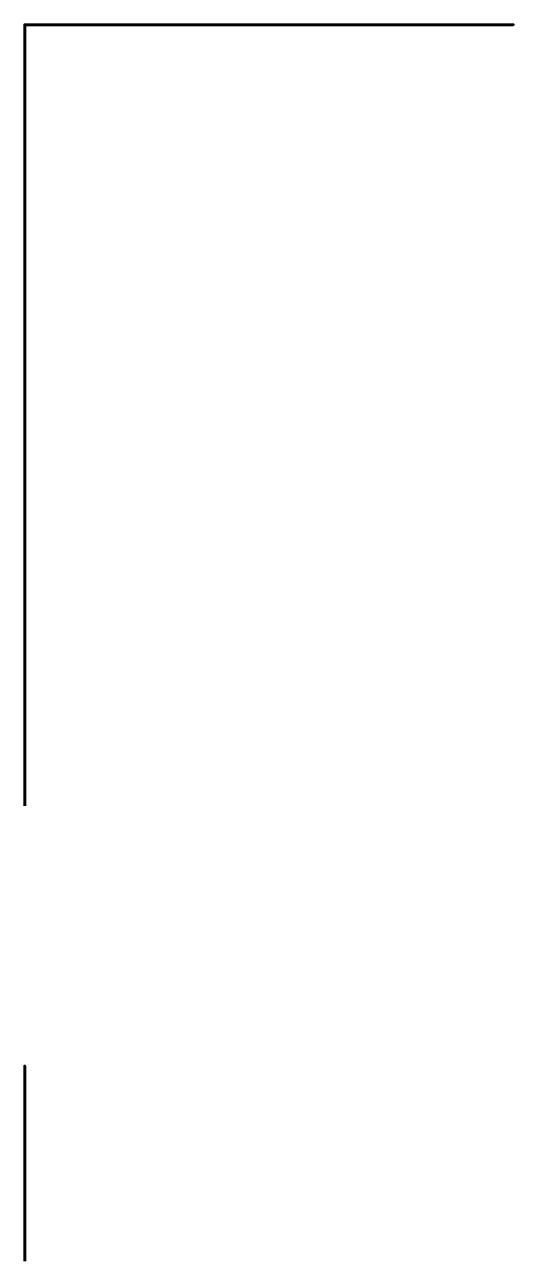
# Model space of a CAD drawing. Header units: millimetres. Extents: x 347.8 to 377.8, y 161.1 to 237.1.
import ezdxf

# ---------------------------------------------------------------- set-up
doc = ezdxf.new("R2010")
doc.units = ezdxf.units.MM
doc.layers.add('КОНТУР', color=7, linetype='Continuous', lineweight=60)
pattern_1 = [(60, (167.3514, -90.7573), (-2.74963, 1.5875), [])]
pattern_2 = [(120, (382.6126, -117.8956), (-2.74963, -1.5875), [])]

msp = doc.modelspace()

# ---------------------------------------------------------------- hatches: boundary and pattern name
at = {"layer": 'КОНТУР', "extrusion": (1, 0, 0)}
h = msp.add_hatch(dxfattribs=at)
h.set_pattern_fill('ANSI31', color=256, angle=15)
h.set_pattern_definition(pattern_1)
h.paths.add_polyline_path([(237.094, 20), (219.094, 20), (219.094, 30), (207.094, 30), (207.094, 20), (189.094, 20), (189.094, 0), (237.094, 0)])
at = {"layer": 'КОНТУР', "extrusion": (0, -1, 0)}
h = msp.add_hatch(dxfattribs=at)
h.set_pattern_fill('ANSI31', color=256, angle=75)
h.set_pattern_definition(pattern_2)
h.paths.add_polyline_path([(377.779, 25), (365.779, 25), (365.779, 20), (347.779, 20), (347.779, 0), (377.779, 0)])
h = msp.add_hatch(dxfattribs=at)
h.set_pattern_fill('ANSI31', color=256, angle=75)
h.set_pattern_definition(pattern_2)
h.paths.add_polyline_path([(377.779, 60), (365.779, 60), (365.779, 45), (377.779, 45)])
at = {"layer": 'КОНТУР', "extrusion": (1, 0, 0)}
h = msp.add_hatch(dxfattribs=at)
h.set_pattern_fill('ANSI31', color=256, angle=15)
h.set_pattern_definition(pattern_1)
h.paths.add_polyline_path([(219.094, 60), (207.094, 60), (207.094, 40), (219.094, 40)])
h = msp.add_hatch(dxfattribs=at)
h.set_pattern_fill('ANSI31', color=256, angle=15)
h.set_pattern_definition(pattern_1)
h.paths.add_polyline_path([(173.094, 20), (161.094, 20), (161.094, 0), (173.094, 0)])

# ---------------------------------------------------------------- linework, layer by layer
at = {"layer": 'КОНТУР'}
for points in [[(347.779, 189.094, 0), (347.779, 189.094, 20), (347.779, 207.094, 20), (347.779, 207.094, 30), (347.779, 219.094, 30), (347.779, 219.094, 20), (347.779, 237.094, 20), (347.779, 237.094, 0), (347.779, 189.094, 0)], [(347.779, 237.094, 0), (347.779, 237.094, 20), (365.779, 237.094, 20), (365.779, 237.094, 25), (377.779, 237.094, 25), (377.779, 237.094, 0), (347.779, 237.094, 0)], [(377.779, 237.094, 45), (365.779, 237.094, 45), (365.779, 237.094, 60), (377.779, 237.094, 60), (377.779, 237.094, 45)], [(347.779, 207.094, 40), (347.779, 207.094, 60), (347.779, 219.094, 60), (347.779, 219.094, 40), (347.779, 207.094, 40)], [(347.779, 161.094, 0), (347.779, 161.094, 20), (347.779, 173.094, 20), (347.779, 173.094, 0), (347.779, 161.094, 0)]]:
    msp.add_polyline3d(points, dxfattribs=at)

doc.saveas('drawing.dxf')
